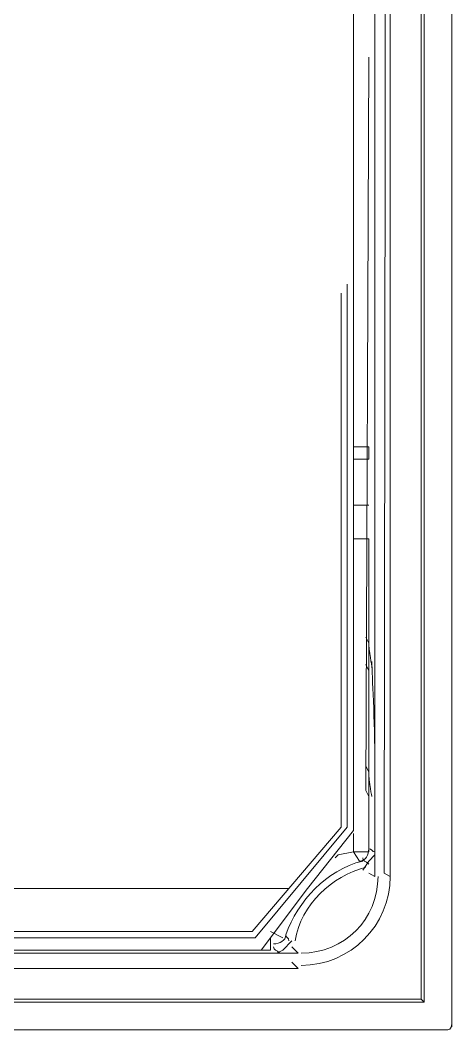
# Model space of a CAD drawing. Header units: metres. Extents: x 2999 to 3164, y 1641 to 1678.
# Drawn here: x 3011.573 to 3011.791, y 1650.142 to 1650.653 of the extents above; entities that cross this region are included whole.
import ezdxf

# ---------------------------------------------------------------- set-up
doc = ezdxf.new("R2010")
doc.units = ezdxf.units.M

msp = doc.modelspace()

# ---------------------------------------------------------------- linework, layer by layer
at = {"color": 7, "linetype": 'Continuous', "lineweight": 20, "true_color": 0x000007}
for points in [[(3011.79112, 1652.67497), (3011.79112, 1650.14374), (3011.79112, 1650.14374)], [(3011.79112, 1652.67497), (3011.79112, 1650.14374), (3011.79112, 1650.14374)], [(3011.7756, 1652.5834), (3011.7756, 1650.15771), (3011.7756, 1650.15771)], [(3011.77715, 1652.57564), (3011.77715, 1650.15616), (3011.77715, 1650.15616)], [(3011.76008, 1650.21979), (3011.76008, 1652.46546), (3011.75232, 1652.45925), (3011.75232, 1650.21979)], [(3011.76008, 1650.21979), (3011.75698, 1650.22134), (3011.76008, 1652.46546), (3011.75698, 1652.46856)], [(3011.74146, 1650.24307), (3011.74146, 1650.6714), (3011.74146, 1650.6714)], [(3011.74922, 1650.26014), (3011.74767, 1650.26324), (3011.74922, 1650.63416)], [(3011.73836, 1650.24462), (3011.73836, 1650.51931), (3011.73836, 1650.51931)], [(3011.73525, 1650.24462), (3011.73525, 1650.51466), (3011.73525, 1650.51466)], [(3011.74146, 1650.43706), (3011.74922, 1650.43706), (3011.74922, 1650.43706)], [(3011.74922, 1650.43085), (3011.74922, 1650.43706), (3011.74922, 1650.43706)], [(3011.74922, 1650.43706), (3011.74922, 1650.43085), (3011.74922, 1650.43085)], [(3011.74922, 1650.43085), (3011.74146, 1650.43085), (3011.74146, 1650.43085)], [(3011.74146, 1650.40757), (3011.74922, 1650.40757), (3011.74922, 1650.40757)], [(3011.74146, 1650.3905), (3011.74922, 1650.3905), (3011.74922, 1650.3905)], [(3011.74922, 1650.33774), (3011.74922, 1650.3905), (3011.74922, 1650.3905)], [(3011.74922, 1650.3905), (3011.74922, 1650.2322), (3011.74922, 1650.2322)], [(3011.74922, 1650.33774), (3011.74767, 1650.34084), (3011.74767, 1650.34084)], [(3011.74922, 1650.32377), (3011.74767, 1650.32687), (3011.74767, 1650.32687)], [(3011.74922, 1650.27255), (3011.74767, 1650.27566), (3011.74767, 1650.27566)], [(3011.74922, 1650.26014), (3011.74767, 1650.26324), (3011.74767, 1650.26324)], [(3011.69025, 1650.19185), (3011.73525, 1650.24462), (3011.73525, 1650.24462)], [(3011.6918, 1650.18875), (3011.73836, 1650.24462), (3011.73836, 1650.24462)], [(3011.71818, 1650.21358), (3011.74146, 1650.24307), (3011.74146, 1650.24307)], [(3011.74146, 1650.2322), (3011.74146, 1650.24151), (3011.74146, 1650.24151)], [(3011.73215, 1650.2291), (3011.7337, 1650.23065), (3011.74146, 1650.2322)], [(3011.74456, 1650.22755), (3011.74146, 1650.2322), (3011.74922, 1650.2322)], [(3011.75232, 1650.23065), (3011.74922, 1650.22755), (3011.74612, 1650.22289)], [(3011.75232, 1650.23065), (3011.75232, 1650.21979), (3011.75232, 1650.21979)], [(3011.75232, 1650.21979), (3011.74922, 1650.22134), (3011.74922, 1650.22134)], [(3011.1781, 1650.18254), (3011.6949, 1650.18254), (3011.71818, 1650.21358)], [(3011.18431, 1650.21358), (3011.70887, 1650.21358), (3011.70887, 1650.21358)], [(3011.18121, 1650.18875), (3011.6918, 1650.18875), (3011.6918, 1650.18875)], [(3011.18431, 1650.19185), (3011.69025, 1650.19185), (3011.69025, 1650.19185)], [(3011.69956, 1650.19185), (3011.70577, 1650.18875), (3011.70577, 1650.18875)], [(3011.69956, 1650.18875), (3011.69956, 1650.18254), (3011.69956, 1650.18254)], [(3011.71042, 1650.1872), (3011.70577, 1650.18254), (3011.70266, 1650.18099)], [(3011.71352, 1650.18099), (3011.71042, 1650.18409), (3011.71042, 1650.18409)], [(3011.71352, 1650.18099), (3010.60233, 1650.18099), (3010.60233, 1650.18099)], [(3011.69956, 1650.18254), (3011.6949, 1650.18254), (3011.6949, 1650.18254)], [(3011.71352, 1650.18099), (3011.70266, 1650.18099), (3011.70266, 1650.18099)], [(3010.59923, 1650.17323), (3011.71352, 1650.17323), (3011.71042, 1650.17633)], [(3011.71352, 1650.17323), (3010.60233, 1650.17323), (3010.60233, 1650.17323)], [(3011.21535, 1650.15616), (3011.77715, 1650.15616), (3011.7756, 1650.15771), (3010.5387, 1650.15771)], [(3011.78802, 1650.14219), (3011.21535, 1650.14219), (3011.21535, 1650.14219)]]:
    msp.add_lwpolyline(points, dxfattribs=at)
for points in [[(3011.74922, 1650.33929), (3011.74922, 1650.33308), (3011.75077, 1650.32687), (3011.75077, 1650.32532)], [(3011.75232, 1650.27566), (3011.75232, 1650.30049), (3011.75077, 1650.32066), (3011.75077, 1650.32842)], [(3011.74922, 1650.27411), (3011.74922, 1650.26635), (3011.75077, 1650.26014), (3011.75077, 1650.26014)], [(3011.74456, 1650.22755), (3011.74767, 1650.22755), (3011.74922, 1650.23065), (3011.74922, 1650.23376)], [(3011.74922, 1650.226), (3011.74767, 1650.22755), (3011.74612, 1650.22755), (3011.74612, 1650.2291)], [(3011.75232, 1650.2322), (3011.75077, 1650.2322), (3011.75077, 1650.23376), (3011.74922, 1650.23376)], [(3011.74612, 1650.22755), (3011.72749, 1650.22289), (3011.71352, 1650.20737), (3011.70732, 1650.1903)], [(3011.74767, 1650.22444), (3011.7306, 1650.21979), (3011.71508, 1650.20582), (3011.71197, 1650.1872)], [(3011.71508, 1650.18099), (3011.7368, 1650.18099), (3011.75388, 1650.19806), (3011.75388, 1650.21979)], [(3011.71508, 1650.17478), (3011.73991, 1650.17478), (3011.76008, 1650.19496), (3011.76008, 1650.21979)], [(3011.71508, 1650.18099), (3011.7368, 1650.18099), (3011.75388, 1650.19806), (3011.75388, 1650.21979)], [(3011.71508, 1650.17478), (3011.73991, 1650.17478), (3011.76008, 1650.19496), (3011.76008, 1650.21979)], [(3011.70111, 1650.18564), (3011.70421, 1650.18564), (3011.70732, 1650.1872), (3011.70732, 1650.1903)], [(3011.70732, 1650.1903), (3011.70732, 1650.18875), (3011.70887, 1650.18875), (3011.70887, 1650.1872)], [(3011.70111, 1650.18409), (3011.70111, 1650.18254), (3011.70266, 1650.18254), (3011.70421, 1650.18099)], [(3011.78802, 1650.14219), (3011.78957, 1650.14219), (3011.79112, 1650.14219), (3011.79112, 1650.14529)]]:
    msp.add_open_spline(points, degree=3, dxfattribs=at)

doc.saveas('drawing.dxf')
